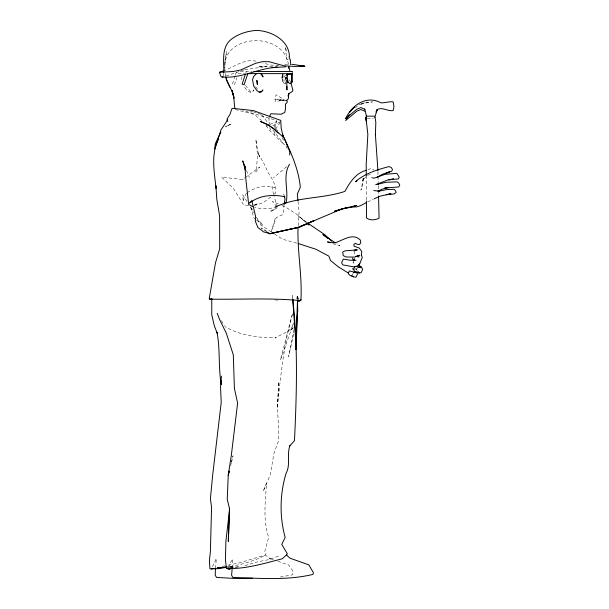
<?xml version="1.0" encoding="UTF-8"?>
<svg xmlns="http://www.w3.org/2000/svg" width="609" height="609" viewBox="0 0 609 609"><rect width="100%" height="100%" fill="white"/><g stroke="black" fill="none" stroke-linecap="round" stroke-linejoin="round"><path stroke-width="0.46" stroke-dasharray="3.04 2.28" d="M274.773 134.688L274.88 131.993M298.136 225.718L299.08 212.023L297.968 200.673M269.125 117.56L268.904 121.747L268.813 121.29L269.909 124.594M232.227 568.212L232.866 558.978L230.613 562.305L228.299 568.045M297.382 298.859L297.595 296.164L298.273 299.453M281.997 77.259L282.272 75.722L281.761 78.835L282.013 77.092M215.434 568.296L216.362 558.453L211.696 568.25M363.466 178.201L362.583 185.981L360.97 190.145L363.466 178.201L363.162 177.417M363.033 178.323L362.644 181.04L363.581 179.244L366.839 176.016M223.351 76.186L223.777 73.407M284.137 204.365L283.063 214.444L276.288 217.573L271.378 231.382L275.489 217.421M293.858 329.796L288.559 356.752L293.873 333.077M353.601 260.949L353.144 263.202L353.639 261.436M275.032 128.408L276.456 120.407L242.671 110.343M292.32 314.845C283.55 345.41 280.612 376.811 277.247 408.266L278.815 381.767L277.46 408.266L278.793 432.108L278.572 440.703L273.761 454.002L270.48 474.061L263.217 491.311L266.521 483.203C265.471 501.237 262.738 519.797 268.698 537.29L264.572 552.203L265.828 553.809L265.334 554.997L239.543 562.845L227.568 565.274M281.708 100.637L279.196 100.424L284.038 100.226L275.291 101.497L275.024 99.145L276.075 94.783L284.327 99.8M242.009 76.681L241.278 79.642L241.857 81.431M230.545 465.893L231.237 463.137M231.466 462.223L233.064 455.798L231.45 462.162M292.358 313.917L280.437 360.018L293.622 323.029M235.036 76.034L232.41 84.156L234.48 84.758L236.734 77.883M235.333 75.135L236.513 71.542M245.686 73.339L246.325 71.504M292.944 324.544L291.635 327.741L288.202 331.151L275.298 337.873L275.763 337.873C258.109 337.683 240.19 335.696 224.782 326.485M273.928 127.426L276.532 121.549L269.521 124.632M357.574 267.359L356.288 270.091L356.212 269.345L357.399 270.822M352.192 275.085L352.969 273.494M246.546 193.106L244.27 197.164L243.197 201.678L242.755 194.773L246.805 201.313M275.504 129.253L280.277 122.318M285.454 75.128L283.939 77.092L284.616 80.51M355.496 107.686L357.361 106.012M286.717 166.653L273.433 177.805M293.431 327.741L289.922 330.74L293.599 327.733M270.845 197.027L263.392 202.576L254.6 205.446M274.362 194.104L275.763 192.939L275.748 187.138L272.588 179.701L268.082 172.507L264.23 164.08L257.934 153.125L259.799 156.924L257.645 150.644L255.849 139.316L257.676 156.589L255.795 172.012L259.624 167.087L246.287 176.816M238.149 73.59L244.62 73.628M248.586 205.804L245.161 205.271L243.288 204.319L233.681 188.752L221.623 177.105L242.588 179.518L245.549 177.356M247.193 192.657C255.331 187.359 265.425 184.116 274.925 187.694L271.903 186.902L273.844 195.618M360.962 104.558L364.761 102.639L372.495 101.916L361.525 103.599L364.761 102.639M263.537 556.131C252.438 561.742 239.779 564.954 227.56 567.078M274.271 209.412L278.351 207.266M285.591 83.463L284.251 83.463L282.606 81.69L282.606 73.483M272.817 125.728L280.81 121.549M367.699 201.937L373.416 199.158M266.049 126.154L268.653 125.012M367.935 169.728L371.505 168.229L373.918 170.01M253.961 205.271L258.109 203.589L254.57 204.868M367.493 175.369L370.516 174.25M358.61 104.9L364.441 102.761M223.153 71.009C234.351 67.173 245.084 57.604 257.645 61.646M278.45 556.131L268.615 559.656L255.871 562.229L242.915 566.309M276.684 206.39L274.964 206.976L276.631 206.786M244.026 69.89L226.023 76.026M222.095 566.477L224.805 565.837M244.864 69.715L266.841 66.434L258.064 66.815L278.519 66.092M276.981 207.03C269.673 208.872 261.824 209.572 254.577 207.098M227.469 567.2L232.92 566.324L227.37 566.91M238.857 566.743L228.748 567.877L234.046 567.367M234.937 567.284L239.383 566.85M284.738 64.326L288.27 64.097M280.346 576.997L292.297 574.881L293.15 572.247L291.825 569.392L288.597 564.939L277.864 561.262M283.36 100.31L285.081 100.257M288.4 59.385L286.778 59.385L285.301 47.51M240.334 71.504L251.997 71.504M283.071 74.625L282.66 74.625L282.66 81.69M367.273 118.45L373.5 118.458M274.91 299.933L278.587 300.13M278.892 65.544L270.914 65.056L262.921 63.085M355.085 268.942L356.897 269.071L355.428 268.965M242.588 179.518L243.219 179.579M275.024 99.145L283.139 100.097M277.719 99.145L283.817 99.922M250.307 111.203L252.705 111.637M282.774 100.424L283.185 100.5M296.72 243.128L282.515 239.223L272.246 232.493M235.356 109.544L254.341 114.378L261.52 120.513M258.201 113.381L261.39 114.378M332.803 243.623L339.913 245.861L336.815 243.806M253.489 111.889L256.617 112.878M273.388 559.732L268.919 558.202L270.396 559.016L265.334 554.997M278.382 203.962L272.284 201.343L277.734 207.821L274.042 196.486M281.86 205.454L285.347 206.946L296.834 214.36L306.137 222.475M266.544 231.268L261.185 227.956L266.468 231.656M271.454 231.976L260.401 224.729L256.359 217.436L262.921 225.239L256.556 220.085M306.951 222.544L298.25 215.906L306.129 222.551M275.534 128.956L279.775 132.313M255.849 219.514L253.725 217.801L250.855 206.877L252.552 210.128M245.442 85.374L250.702 91.784L252.248 91.761L253.74 89.965L253.116 91.289L250.307 92.34L247.193 90.566L243.311 85.892M261.862 114.934L268.386 123.338M272.817 129.945L284.395 144.881L269.064 129.945L266.103 125.484M299.072 299.095L296.811 296.081L296.834 298.798M281.975 137.779L284.038 140.61M255.689 86.699L257.615 89.356M250.154 206.953L253.496 212.594M221.47 320.715L224.31 325.663M269.696 127.692L270.853 129.945M289.366 79.695L290.508 81.964M283.474 193.982L284.875 196.753M284.951 81.317L285.964 83.753M246.561 170.482L249.355 177.455M285.636 48.355L286.984 51.75M286.047 145.711L287.722 149.966M298.014 299.422L296.811 296.081L297.519 299.179M288.438 64.478C283.071 29.354 217.71 33.959 225.178 72.517M353.852 251.06L354.758 254.037L354.354 251.608M225.315 73.415L225.84 77.023M377.938 171.616L378.029 175.384M378.052 176.321L378.197 181.977M378.288 185.745L378.379 189.513M378.402 190.45L378.547 196.106M366.26 175.544L366.405 200.034M283.025 74.252L283.025 81.69M225.117 59.91L224.812 67.805L225.284 59.187L226.624 51.674L225.117 59.91M227.302 125.819L225.475 126.832L231.793 123.711L227.302 125.819M292.663 298.189L292.457 295.388L292.655 298.204"/><path stroke-width="0.91" d="M211.795 298.699L211.742 314.686L214.307 325.769L217.185 333.115L216.987 332.27C220.359 349.459 218.22 367.037 221.189 384.256M223.777 72.517C224.043 61.205 221.174 47.296 231.306 39.273C238.492 33.815 247.376 31.006 256.328 30.45C270.67 30.617 289.115 40.027 289.412 56.462M289.732 155.067L289.762 151.603L284.152 137.908L273.654 128.674L268.325 124.914L260.279 121.389L267.191 124.449L273.654 128.674L278.031 133.067M215.891 185.494L216.827 199.569L219.59 215.616L219.697 248.754L215.502 262.791L209.23 298.6L209.61 299.141C239.801 299.658 270.122 297.717 300.207 300.61L300.93 300.031C302.33 275.763 297.215 251.7 298.052 227.492M221.303 384.271L221.356 380.648M297.489 300.115L295.875 349.612L297.687 310.27L297.535 300.108M229.273 517.726L228.291 541.47L229.479 508.271L229.426 513.92M297.687 310.27L296.857 319.801M232.227 568.212L231.587 575.299L232.851 577.446C259.434 578.177 286.801 580.681 312.897 574.424L313.498 572.803L308.839 564.855L290.013 558.202L286.39 554.997L282.226 558.811C264.177 563.348 245.153 569.43 226.479 568.418L225.437 560.029L225.893 541.294L229.623 509.17L227.241 499.22L228.261 475.073L231.351 455.235L237.624 403.029L234.404 388.466L233.308 354.811L226.251 333.115L219.689 319.71L217.215 313.292M221.417 376.111L220.557 387.019L221.219 402.404L212.678 475.073L210.402 498.832L211.574 507.221L210.371 551.99L209.382 560.645L209.953 568.821L218.395 568.646L226.563 567.344M361.434 255.285L361.746 251.471L359.219 248.03L354.149 246.234L353.776 244.453L355.481 243.326L357.483 244.407L359.592 244.399L360.825 242.839L360.315 240.06C352.74 232.349 342.89 240.525 334.767 242.884L327.475 241.94L330.139 242.785M215.434 568.296L215.221 575.299L216.629 577.446L236.665 578.55L252.469 578.223M287.349 76.673L287.714 74.146M284.137 204.365L285.027 198.8L284.251 196.387M289.93 445.59C286.573 454.74 290.843 464.629 286.07 473.399C279.82 494.059 279.417 516.561 285.149 537.382L281.769 544.469L287.357 553.809L286.39 554.997M229.243 470.978L228.261 475.073L229.174 471.404M353.882 260.553L354.369 258.795L353.73 260.287M286.58 76.064L287.06 74.42M374.801 117.316L377.23 109.506C382.68 106.742 387.628 111.546 393.117 110.579L393.97 106.567L393.117 101.84C388.938 101.307 385.078 103.058 380.929 102.845C366.542 94.806 351.766 105.235 345.63 118.557L356.897 109.186L360.962 107.534L364.761 109.293M245.397 74.237L242.146 84.118L244.095 84.758L247.871 73.628L256.252 73.628M376.491 111.599L377.23 109.506L375.974 111.98M355.39 266.75L357.475 265.927L359.752 263.674L362.248 257.478L361.472 255.201M218.464 139.415C210.668 154.61 214.398 172.126 216.02 188.333L216.012 186.506M289.534 164.209C282.119 176.222 289.069 190.069 286.04 202.812L284.479 203.589M269.475 116.791L270.868 113.746L281.076 114.241L284.761 112.452L285.461 109.041L285.514 104.07L287.006 102.624L287.311 101.513L286.542 100.576M220.915 132.1L215.373 143.496L214.665 148.999L221.059 129.77L227.705 119.783M286.283 77.259L285.484 78.835L286.2 77.396L285.728 79.018L286.778 81.72L286.908 89.934L286.915 86.333M287.265 77.655L288.072 82.017L287.623 82.017L287.387 79.155M292.145 82.002L290.12 83.745L287.669 81.987M349.322 114.698L345.63 120.513L356.897 111.142L360.962 109.491L364.761 111.241M250.642 201.678L249.561 203.094C259.244 195.2 273.03 194.157 284.875 196.753M262.106 91.007L262.913 89.965L261.322 91.982L259.236 92.34L256.884 90.566L253.641 85.892L252.537 79.642L253.565 76.681L256.024 73.963L258.734 73.27L261.55 74.054L263.088 76.901L261.238 74.039M352.954 108.174L349.741 112.086L354.834 106.773M289.313 446.382L294.49 440.703C296.697 393.521 298.067 346.216 292.731 299.118M354.339 250.588L355.481 249.644M287.242 78.249L287.684 78.249M285.842 66.838L272.025 67.614L276.844 67.302C257.927 68.124 240.106 79.368 221.128 76.795L219.407 72.273L223.153 71.009M222.323 77.267L223.077 76.825M377.283 177.166L382.787 174.113L389.699 171.791L386.06 173.26M290.303 64.645L291.033 64.257M377.839 191.401L381.843 189.254L388.23 187.503L384.766 188.014L398.613 186.993L399.77 185.41L398.857 183.187L397.228 181.847L386.136 182.289L375.73 184.656L387.88 179.982L393.604 178.985L388.808 179.769L398.461 178.939L399.215 177.173L397.243 173.824L396.398 173.337L385.033 174.349L374.2 178.163L371.802 177.683M366.07 202.728L360.368 205.751L356.615 206.908L349.475 207.098L356.707 205.477L349.787 207.502L342.631 208.659L334.585 211.171M291.406 71.649L292.038 71.542L292.624 72.296M271.013 211.133L273.456 209.839M374.231 198.762L380.32 196.106L390.978 193.791L386.091 194.667L394.099 193.966L396.154 192.406L395.492 190.594L394 189.292L386.989 189.544L378.874 191.142L379.422 191.051L373.72 190.594M359.752 263.674L358.587 265.684L358.503 264.755M298.608 301.097L300.93 300.031L298.608 301.097L300.207 300.61M357.026 180.964L355.412 181.657C364.981 173.512 377.138 169.667 389.052 166.569L391.381 167.62L392.462 169.515L391.762 171.236L387.042 172.865M353.357 272.695L355.785 271.683L357.536 273.997L355.953 277.247C353.19 276.889 350.023 276.166 348.348 273.73L349.216 270.921L354.567 272.147L355.785 271.683M366.161 170.345C355.869 172.971 349.673 182.616 344.907 191.409C322.679 198.823 298.281 196.669 276.684 206.39M334.539 211.27L348.592 207.342M211.308 569.065L213.957 568.387M348.614 207.296L342.631 208.659L298.364 227.317L270.373 233.635L269.49 233.742L267.222 232.181M355.055 250.261L357.3 249.873L345.113 250.832L342.669 252.134L343.24 255.597L346.049 256.99L354.811 257.082L359.797 255.262L355.679 256.412L359.181 256.922M209.61 299.141L212.001 299.057M227.972 568.859L229.365 568.646M226.449 567.009L217.207 567.976L226.624 567.162M358.343 267.305L361.426 267.123L362.728 269.338L361.16 272.626L359.181 273.045L354.659 271.576L353.578 269.353L354.781 266.384L361.426 267.123L359.066 265.311M286.702 74.465L292.145 74.229L291.703 74.229M259.411 91.784L261.025 91.761M253.884 71.504L292.038 71.542M292.145 73.324L292.198 82.002L291.703 82.002L291.749 73.324M260.911 73.628L291.658 73.628M374.383 116.167L366.344 116.167L365.933 117.438L367.851 134.46L366.192 164.247L366.26 175.544M356.105 260.256L350.274 260.241L343.324 259.107L341.634 262.806L342.722 264.869L354.689 267.024M299.217 65.856L304.942 66.221L294.01 66.427L283.923 65.795L269.125 61.722L262.357 61.661L255.476 63.351L240.783 69.944L233.133 71.519L219.407 72.273M304.416 66.153L291.947 64.295M270.373 233.635L263.644 231.93L257.904 227.484L255.3 221.143L255.536 216.081L251.723 200.262M298.494 243.615L315.904 249.248L328.929 256.199L330.481 260.492L338.178 266.742L348.181 272.954M285.537 100.698L287.425 99.914L288.415 98.483L288.757 93.596L288.126 96.214L288.993 93.527L292.472 91.373L292.899 90.254L290.889 82.717M252.773 206.611L248.617 204.472C247.383 191.599 245.457 178.993 244.97 166.013L245.1 167.597M352.375 268.759L354.004 269.612M335.27 242.778L322.884 234.549L327.977 238.53M307.674 223.1L324.917 234.777L331.753 241.172M357.81 271.972L359.181 273.045L357.993 271.568M307.56 223.762L308.999 224.972L306.852 223.1M351.751 275.367L353.304 276.844M227.873 121.374L227.18 120.437L227.18 118.785L229.996 114.347L231.892 108.668L232.577 108.341L253.321 110.579L280.779 120.407L281.175 128.255L283.352 137.2M225.84 77.023C227.233 84.484 233.239 90.482 233.963 98.209L232.12 90.733M226.099 78.827L230.035 87.285M366.382 118.45L365.933 117.438L366.359 121.183M244.468 165.252L242.717 160.898L245.29 169.972M289.009 56.843L290.021 59.385M352.497 258.125L353.327 260.241M283.337 137.101L282.576 134.878C290.615 151.496 298.539 168.67 300.328 187.267L297.321 194.05L297.968 200.673M232.059 90.467L233.658 96.435L234.8 108.478M288.811 66.663L289.823 70.659M364.761 108.844L366.382 115.938M375.075 117.255L375.837 122.318L375.388 134.688L375.388 134.292L377.915 170.672M365.933 118.443L366.321 121.221M290.303 59.842L290.569 63.488M292.723 299.141L296.05 345.082M288.651 66.663L288.742 68.261M378.219 182.913L378.265 184.801M378.547 196.106L379.08 218.167C375.464 220.161 369.861 220.732 366.504 217.931L366.405 200.978M314.077 220.587L299.179 227.393L269.49 233.742L298.364 227.317L314.077 220.587M230.118 569.065L226.479 568.418L230.118 569.065M257.356 84.385L256.899 80.472L257.356 84.385"/></g></svg>
